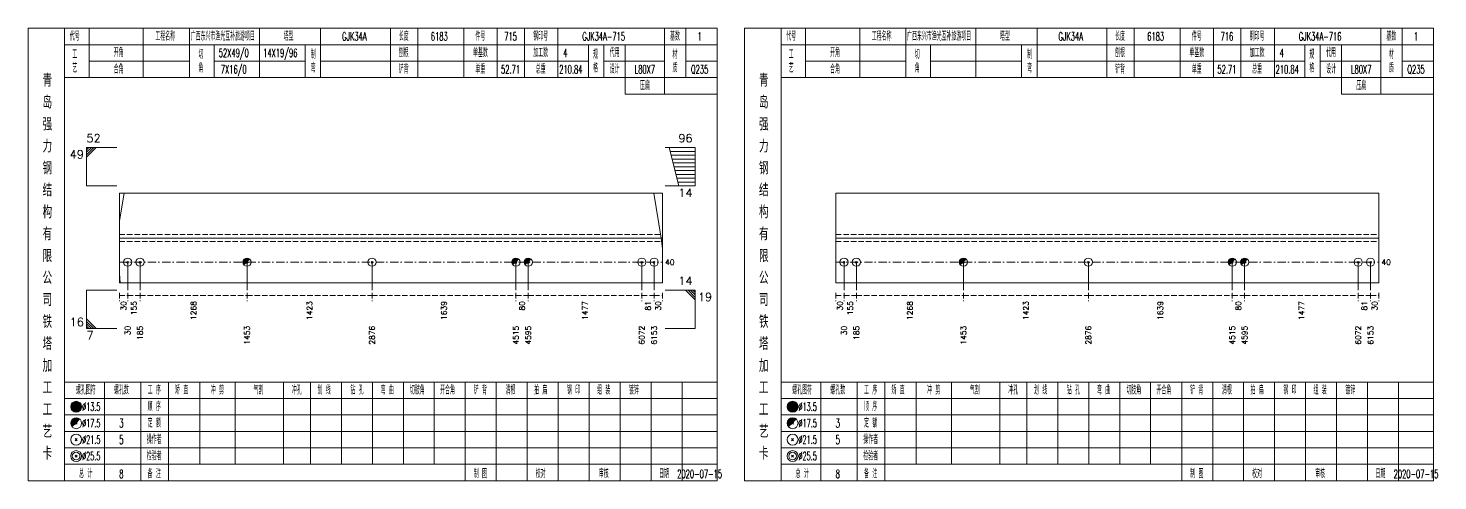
# Model space of a CAD drawing. Extents: x 0 to 2606, y -377 to 6479.
# Drawn here: x 2091 to 2606, y 3325 to 3490 of the extents above; entities that cross this region are included whole.
import ezdxf
from ezdxf.enums import TextEntityAlignment as Align

# ---------------------------------------------------------------- set-up
doc = ezdxf.new("R2010")
doc.units = 0
doc.header["$MEASUREMENT"] = 0
doc.linetypes.add('一点画线', pattern=[5.2, 3, -1, 0.2, -1])
doc.linetypes.add('虚线', pattern=[2.75, 2, -0.75])
doc.layers.get('0').update_dxf_attribs({"linetype": 'CONTINUOUS', "lineweight": 25})
doc.layers.add('1', color=7, linetype='CONTINUOUS', lineweight=25)
doc.layers.add('4', color=7, linetype='CONTINUOUS', lineweight=25)
doc.styles.get("Standard").update_dxf_attribs({"font": 'simplex.shx', "width": 0.7, "height": 3, "bigfont": 'gbhzfs.shx'})

msp = doc.modelspace()

# ---------------------------------------------------------------- linework, layer by layer
at = {"color": 7, "linetype": 'Continuous', "lineweight": 13}
for p, q in [((2112.5, 3446.5), (2123.5, 3446.5)), ((2112.5, 3432.5), (2112.5, 3446.5)), ((2113.38, 3446.5), (2112.5, 3445.62)), ((2114.25, 3446.5), (2112.5, 3444.75)), ((2115.12, 3446.5), (2112.5, 3443.88)), ((2116, 3446.5), (2112.5, 3443)), ((2334.6, 3446.5), (2323.6, 3446.5)), ((2328.6, 3432.5), (2325.1, 3446.5)), ((2334.6, 3432.5), (2334.6, 3446.5)), ((2334.6, 3445.1), (2325.45, 3445.1)), ((2334.6, 3443.7), (2325.8, 3443.7)), ((2334.6, 3442.3), (2326.15, 3442.3)), ((2334.6, 3440.9), (2326.5, 3440.9)), ((2334.6, 3439.5), (2326.85, 3439.5)), ((2334.6, 3438.1), (2327.2, 3438.1)), ((2334.6, 3436.7), (2327.55, 3436.7)), ((2112.5, 3432.5), (2123.5, 3432.5)), ((2334.6, 3432.5), (2323.6, 3432.5)), ((2334.6, 3435.3), (2327.9, 3435.3)), ((2334.6, 3433.9), (2328.25, 3433.9)), ((2124.5, 3419.82), (2126.17, 3429.81)), ((2322.15, 3413.5), (2319.52, 3429.81)), ((2322.6, 3409.63), (2322.15, 3413.5)), ((2124.5, 3400.45), (2124.72, 3397.19)), ((2127.5, 3404.69), (2127.5, 3394.5)), ((2132, 3404.69), (2132, 3394.5)), ((2171.05, 3404.69), (2171.05, 3394.5)), ((2216.65, 3404.69), (2216.65, 3394.5)), ((2269.16, 3404.69), (2269.16, 3394.5)), ((2273.66, 3404.69), (2273.66, 3394.5)), ((2315.1, 3404.69), (2315.1, 3394.5)), ((2319.6, 3404.69), (2319.6, 3394.5)), ((2388.9, 3404.69), (2388.9, 3394.5)), ((2393.4, 3404.69), (2393.4, 3394.5)), ((2432.45, 3404.69), (2432.45, 3394.5)), ((2478.05, 3404.69), (2478.05, 3394.5)), ((2530.56, 3404.69), (2530.56, 3394.5)), ((2535.06, 3404.69), (2535.06, 3394.5)), ((2576.5, 3404.69), (2576.5, 3394.5)), ((2581, 3404.69), (2581, 3394.5)), ((2112.5, 3394.5), (2123.5, 3394.5)), ((2112.5, 3394.5), (2112.5, 3380.5)), ((2334.6, 3394.5), (2323.6, 3394.5)), ((2331.1, 3394.5), (2334.6, 3391)), ((2331.98, 3394.5), (2334.6, 3391.88)), ((2332.85, 3394.5), (2334.6, 3392.75)), ((2333.73, 3394.5), (2334.6, 3393.62)), ((2334.6, 3394.5), (2334.6, 3380.5)), ((2116, 3380.5), (2112.5, 3384)), ((2115.12, 3380.5), (2112.5, 3383.12)), ((2114.25, 3380.5), (2112.5, 3382.25)), ((2113.38, 3380.5), (2112.5, 3381.38)), ((2112.5, 3380.5), (2123.5, 3380.5)), ((2334.6, 3380.5), (2323.6, 3380.5))]:
    msp.add_line(p, q, dxfattribs=at)
at = {"color": 7, "linetype": 'Continuous', "lineweight": 18}
for p, q in [((2124.5, 3429.81), (2124.5, 3397.19)), ((2124.5, 3429.81), (2322.6, 3429.81)), ((2322.6, 3429.81), (2322.6, 3397.19)), ((2385.9, 3429.81), (2385.9, 3397.19)), ((2385.9, 3429.81), (2584, 3429.81)), ((2584, 3429.81), (2584, 3397.19)), ((2124.5, 3413.5), (2322.6, 3413.5)), ((2385.9, 3413.5), (2584, 3413.5))]:
    msp.add_line(p, q, dxfattribs=at)
at = {"color": 1, "linetype": '虚线', "lineweight": 18}
for p, q in [((2124.5, 3414.81), (2322.6, 3414.81)), ((2124.5, 3412.19), (2322.6, 3412.19)), ((2385.9, 3414.81), (2584, 3414.81)), ((2385.9, 3412.19), (2584, 3412.19))]:
    msp.add_line(p, q, dxfattribs=at)
at = {"color": 3, "linetype": '一点画线', "lineweight": 13}
for p, q in [((2124.5, 3404.69), (2322.6, 3404.69)), ((2385.9, 3404.69), (2584, 3404.69))]:
    msp.add_line(p, q, dxfattribs=at)
at = {"color": 8, "linetype": '虚线', "lineweight": 9}
for p, q in [((2124.5, 3393.5), (2124.5, 3390.5)), ((2124.5, 3392.5), (2127.5, 3392.5)), ((2127.5, 3393.5), (2127.5, 3390.5)), ((2127.5, 3393.5), (2127.5, 3390.5)), ((2127.5, 3392.5), (2132, 3392.5)), ((2132, 3393.5), (2132, 3390.5)), ((2132, 3393.5), (2132, 3390.5)), ((2132, 3392.5), (2171.05, 3392.5)), ((2171.05, 3393.5), (2171.05, 3390.5)), ((2171.05, 3393.5), (2171.05, 3390.5)), ((2171.05, 3392.5), (2216.65, 3392.5)), ((2216.65, 3393.5), (2216.65, 3390.5)), ((2216.65, 3393.5), (2216.65, 3390.5)), ((2216.65, 3392.5), (2269.16, 3392.5)), ((2269.16, 3393.5), (2269.16, 3390.5)), ((2269.16, 3393.5), (2269.16, 3390.5)), ((2269.16, 3392.5), (2273.66, 3392.5)), ((2273.66, 3393.5), (2273.66, 3390.5)), ((2273.66, 3393.5), (2273.66, 3390.5)), ((2273.66, 3392.5), (2315.1, 3392.5)), ((2315.1, 3393.5), (2315.1, 3390.5)), ((2315.1, 3393.5), (2315.1, 3390.5)), ((2315.1, 3392.5), (2319.6, 3392.5)), ((2319.6, 3393.5), (2319.6, 3390.5)), ((2319.6, 3393.5), (2319.6, 3390.5)), ((2319.6, 3392.5), (2322.6, 3392.5)), ((2322.6, 3393.5), (2322.6, 3390.5)), ((2385.9, 3393.5), (2385.9, 3390.5)), ((2385.9, 3392.5), (2388.9, 3392.5)), ((2388.9, 3393.5), (2388.9, 3390.5)), ((2388.9, 3393.5), (2388.9, 3390.5)), ((2388.9, 3392.5), (2393.4, 3392.5)), ((2393.4, 3393.5), (2393.4, 3390.5)), ((2393.4, 3393.5), (2393.4, 3390.5)), ((2393.4, 3392.5), (2432.45, 3392.5)), ((2432.45, 3393.5), (2432.45, 3390.5)), ((2432.45, 3393.5), (2432.45, 3390.5)), ((2432.45, 3392.5), (2478.05, 3392.5)), ((2478.05, 3393.5), (2478.05, 3390.5)), ((2478.05, 3393.5), (2478.05, 3390.5)), ((2478.05, 3392.5), (2530.56, 3392.5)), ((2530.56, 3393.5), (2530.56, 3390.5)), ((2530.56, 3393.5), (2530.56, 3390.5)), ((2530.56, 3392.5), (2535.06, 3392.5)), ((2535.06, 3393.5), (2535.06, 3390.5)), ((2535.06, 3393.5), (2535.06, 3390.5)), ((2535.06, 3392.5), (2576.5, 3392.5)), ((2576.5, 3393.5), (2576.5, 3390.5)), ((2576.5, 3393.5), (2576.5, 3390.5)), ((2576.5, 3392.5), (2581, 3392.5)), ((2581, 3393.5), (2581, 3390.5)), ((2581, 3393.5), (2581, 3390.5)), ((2581, 3392.5), (2584, 3392.5)), ((2584, 3393.5), (2584, 3390.5))]:
    msp.add_line(p, q, dxfattribs=at)
at = {"layer": '1', "color": 7, "linetype": 'Continuous', "lineweight": 13}
for p, q in [((2127.2, 3404.39), (2127.8, 3404.99)), ((2127.8, 3404.39), (2127.2, 3404.99)), ((2131.7, 3404.39), (2132.3, 3404.99)), ((2132.3, 3404.39), (2131.7, 3404.99)), ((2216.35, 3404.39), (2216.95, 3404.99)), ((2216.95, 3404.39), (2216.35, 3404.99)), ((2314.8, 3404.39), (2315.4, 3404.99)), ((2315.4, 3404.39), (2314.8, 3404.99)), ((2319.3, 3404.39), (2319.9, 3404.99)), ((2319.9, 3404.39), (2319.3, 3404.99)), ((2388.6, 3404.39), (2389.2, 3404.99)), ((2389.2, 3404.39), (2388.6, 3404.99)), ((2393.1, 3404.39), (2393.7, 3404.99)), ((2393.7, 3404.39), (2393.1, 3404.99)), ((2477.75, 3404.39), (2478.35, 3404.99)), ((2478.35, 3404.39), (2477.75, 3404.99)), ((2576.2, 3404.39), (2576.8, 3404.99)), ((2576.8, 3404.39), (2576.2, 3404.99)), ((2580.7, 3404.39), (2581.3, 3404.99)), ((2581.3, 3404.39), (2580.7, 3404.99))]:
    msp.add_line(p, q, dxfattribs=at)
at = {"layer": '1', "color": 7, "linetype": 'Continuous', "lineweight": 0}
for p, q in [((2170.75, 3404.39), (2171.35, 3404.99)), ((2170.75, 3404.99), (2171.35, 3404.39)), ((2268.86, 3404.39), (2269.46, 3404.99)), ((2268.86, 3404.99), (2269.46, 3404.39)), ((2273.36, 3404.39), (2273.96, 3404.99)), ((2273.36, 3404.99), (2273.96, 3404.39)), ((2432.15, 3404.39), (2432.75, 3404.99)), ((2432.15, 3404.99), (2432.75, 3404.39)), ((2530.26, 3404.39), (2530.86, 3404.99)), ((2530.26, 3404.99), (2530.86, 3404.39)), ((2534.76, 3404.39), (2535.36, 3404.99)), ((2534.76, 3404.99), (2535.36, 3404.39))]:
    msp.add_line(p, q, dxfattribs=at)
at = {"layer": '1', "color": 7, "linetype": 'Continuous', "lineweight": 18}
for p, q in [((2124.5, 3397.19), (2322.6, 3397.19)), ((2385.9, 3397.19), (2584, 3397.19))]:
    msp.add_line(p, q, dxfattribs=at)
at = {"layer": '1', "color": 7, "linetype": 'Continuous', "lineweight": 13}
for centre in [(2127.5, 3404.69), (2132, 3404.69), (2171.05, 3404.69), (2216.65, 3404.69), (2269.16, 3404.69), (2273.66, 3404.69), (2315.1, 3404.69), (2319.6, 3404.69), (2388.9, 3404.69), (2393.4, 3404.69), (2432.45, 3404.69), (2478.05, 3404.69), (2530.56, 3404.69), (2535.06, 3404.69), (2576.5, 3404.69), (2581, 3404.69)]:
    msp.add_circle(centre, 1.5, dxfattribs=at)
for centre, radius in [((2171.05, 3404.69), 1.35), ((2171.05, 3404.69), 1.2), ((2171.05, 3404.69), 1.05), ((2171.05, 3404.69), 0.9), ((2171.05, 3404.69), 0.75), ((2171.05, 3404.69), 0.6), ((2171.05, 3404.69), 0.45), ((2171.05, 3404.69), 0.3), ((2269.16, 3404.69), 1.35), ((2269.16, 3404.69), 1.2), ((2269.16, 3404.69), 1.05), ((2269.16, 3404.69), 0.9), ((2269.16, 3404.69), 0.75), ((2269.16, 3404.69), 0.6), ((2269.16, 3404.69), 0.45), ((2269.16, 3404.69), 0.3), ((2273.66, 3404.69), 1.35), ((2273.66, 3404.69), 1.2), ((2273.66, 3404.69), 1.05), ((2273.66, 3404.69), 0.9), ((2273.66, 3404.69), 0.75), ((2273.66, 3404.69), 0.6), ((2273.66, 3404.69), 0.45), ((2273.66, 3404.69), 0.3), ((2432.45, 3404.69), 1.35), ((2432.45, 3404.69), 1.2), ((2432.45, 3404.69), 1.05), ((2432.45, 3404.69), 0.9), ((2432.45, 3404.69), 0.75), ((2432.45, 3404.69), 0.6), ((2432.45, 3404.69), 0.45), ((2432.45, 3404.69), 0.3), ((2530.56, 3404.69), 1.35), ((2530.56, 3404.69), 1.2), ((2530.56, 3404.69), 1.05), ((2530.56, 3404.69), 0.9), ((2530.56, 3404.69), 0.75), ((2530.56, 3404.69), 0.6), ((2530.56, 3404.69), 0.45), ((2530.56, 3404.69), 0.3), ((2535.06, 3404.69), 1.35), ((2535.06, 3404.69), 1.2), ((2535.06, 3404.69), 1.05), ((2535.06, 3404.69), 0.9), ((2535.06, 3404.69), 0.75), ((2535.06, 3404.69), 0.6), ((2535.06, 3404.69), 0.45), ((2535.06, 3404.69), 0.3), ((2171.05, 3404.69), 0.15), ((2269.16, 3404.69), 0.15), ((2273.66, 3404.69), 0.15), ((2432.45, 3404.69), 0.15), ((2530.56, 3404.69), 0.15), ((2535.06, 3404.69), 0.15)]:
    msp.add_arc(centre, radius, 45, 225, dxfattribs=at)
at = {"layer": '4', "color": 1, "linetype": 'Continuous', "lineweight": 18}
for p, q in [((2104.5, 3325), (2104.5, 3490)), ((2113.4, 3472), (2113.4, 3490)), ((2133.2, 3472), (2133.2, 3490)), ((2150, 3472), (2150, 3490)), ((2175.6, 3472), (2175.6, 3490)), ((2197.9, 3472), (2197.9, 3490)), ((2223.4, 3472), (2223.4, 3490)), ((2233.4, 3472), (2233.4, 3490)), ((2250.1, 3472), (2250.1, 3490)), ((2262.3, 3472), (2262.3, 3490)), ((2272.3, 3472), (2272.3, 3490)), ((2284.5, 3472), (2284.5, 3490)), ((2323.4, 3466), (2323.4, 3490)), ((2331.2, 3472), (2331.2, 3490)), ((2365.9, 3325), (2365.9, 3490)), ((2374.8, 3472), (2374.8, 3490)), ((2394.6, 3472), (2394.6, 3490)), ((2411.4, 3472), (2411.4, 3490)), ((2437, 3472), (2437, 3490)), ((2459.3, 3472), (2459.3, 3490)), ((2484.8, 3472), (2484.8, 3490)), ((2494.8, 3472), (2494.8, 3490)), ((2511.5, 3472), (2511.5, 3490)), ((2523.7, 3472), (2523.7, 3490)), ((2533.7, 3472), (2533.7, 3490)), ((2545.9, 3472), (2545.9, 3490)), ((2584.8, 3466), (2584.8, 3490)), ((2592.6, 3472), (2592.6, 3490)), ((2104.5, 3484), (2342.6, 3484)), ((2159, 3472), (2159, 3484)), ((2192.3, 3472), (2192.3, 3484)), ((2295.6, 3472), (2295.6, 3484)), ((2301.2, 3472), (2301.2, 3484)), ((2309, 3466), (2309, 3484)), ((2365.9, 3484), (2604, 3484)), ((2420.4, 3472), (2420.4, 3484)), ((2453.7, 3472), (2453.7, 3484)), ((2557, 3472), (2557, 3484)), ((2562.6, 3472), (2562.6, 3484)), ((2570.4, 3466), (2570.4, 3484)), ((2113.4, 3478), (2150, 3478)), ((2159, 3478), (2192.3, 3478)), ((2197.9, 3478), (2295.6, 3478)), ((2301.2, 3478), (2323.4, 3478)), ((2331.2, 3478), (2342.6, 3478)), ((2374.8, 3478), (2411.4, 3478)), ((2420.4, 3478), (2453.7, 3478)), ((2459.3, 3478), (2557, 3478)), ((2562.6, 3478), (2584.8, 3478)), ((2592.6, 3478), (2604, 3478)), ((2104.5, 3472), (2342.6, 3472)), ((2365.9, 3472), (2604, 3472)), ((2309, 3466), (2342.6, 3466)), ((2570.4, 3466), (2604, 3466)), ((2104.5, 3361), (2342.6, 3361)), ((2119, 3325), (2119, 3361)), ((2132.3, 3325), (2132.3, 3361)), ((2142.4, 3325), (2142.4, 3361)), ((2153.8, 3331), (2153.8, 3361)), ((2166.7, 3331), (2166.7, 3361)), ((2184.3, 3331), (2184.3, 3361)), ((2194.2, 3331), (2194.2, 3361)), ((2205.5, 3331), (2205.5, 3361)), ((2216.8, 3331), (2216.8, 3361)), ((2228.1, 3331), (2228.1, 3361)), ((2239.3, 3331), (2239.3, 3361)), ((2250.7, 3331), (2250.7, 3361)), ((2262, 3331), (2262, 3361)), ((2273.3, 3331), (2273.3, 3361)), ((2284.6, 3331), (2284.6, 3361)), ((2295.9, 3331), (2295.9, 3361)), ((2307.2, 3331), (2307.2, 3361)), ((2318.5, 3331), (2318.5, 3361)), ((2329.8, 3331), (2329.8, 3361)), ((2365.9, 3361), (2604, 3361)), ((2380.4, 3325), (2380.4, 3361)), ((2393.7, 3325), (2393.7, 3361)), ((2403.8, 3325), (2403.8, 3361)), ((2415.2, 3331), (2415.2, 3361)), ((2428.1, 3331), (2428.1, 3361)), ((2445.7, 3331), (2445.7, 3361)), ((2455.6, 3331), (2455.6, 3361)), ((2466.9, 3331), (2466.9, 3361)), ((2478.2, 3331), (2478.2, 3361)), ((2489.5, 3331), (2489.5, 3361)), ((2500.7, 3331), (2500.7, 3361)), ((2512.1, 3331), (2512.1, 3361)), ((2523.4, 3331), (2523.4, 3361)), ((2534.7, 3331), (2534.7, 3361)), ((2546, 3331), (2546, 3361)), ((2557.3, 3331), (2557.3, 3361)), ((2568.6, 3331), (2568.6, 3361)), ((2579.9, 3331), (2579.9, 3361)), ((2591.2, 3331), (2591.2, 3361)), ((2104.5, 3355), (2342.6, 3355)), ((2365.9, 3355), (2604, 3355)), ((2104.5, 3349), (2342.6, 3349)), ((2365.9, 3349), (2604, 3349)), ((2104.5, 3343), (2342.6, 3343)), ((2365.9, 3343), (2604, 3343)), ((2104.5, 3337), (2342.6, 3337)), ((2365.9, 3337), (2604, 3337)), ((2104.5, 3331), (2342.6, 3331)), ((2250.7, 3325), (2250.7, 3331)), ((2262, 3325), (2262, 3331)), ((2273.3, 3325), (2273.3, 3331)), ((2284.6, 3325), (2284.6, 3331)), ((2295.9, 3325), (2295.9, 3331)), ((2307.2, 3325), (2307.2, 3331)), ((2318.5, 3325), (2318.5, 3331)), ((2329.8, 3325), (2329.8, 3331)), ((2365.9, 3331), (2604, 3331)), ((2512.1, 3325), (2512.1, 3331)), ((2523.4, 3325), (2523.4, 3331)), ((2534.7, 3325), (2534.7, 3331)), ((2546, 3325), (2546, 3331)), ((2557.3, 3325), (2557.3, 3331)), ((2568.6, 3325), (2568.6, 3331)), ((2579.9, 3325), (2579.9, 3331)), ((2591.2, 3325), (2591.2, 3331))]:
    msp.add_line(p, q, dxfattribs=at)
at = {"layer": '4', "color": 7, "linetype": 'Continuous', "lineweight": 13}
for p, q in [((2108.5, 3351.8), (2108.9, 3352.2)), ((2108.9, 3351.8), (2108.5, 3352.2)), ((2369.9, 3351.8), (2370.3, 3352.2)), ((2370.3, 3351.8), (2369.9, 3352.2)), ((2108.3, 3339.6), (2109.1, 3340.4)), ((2109.1, 3339.6), (2108.3, 3340.4)), ((2369.7, 3339.6), (2370.5, 3340.4)), ((2370.5, 3339.6), (2369.7, 3340.4)), ((2108.3, 3333.6), (2109.1, 3334.4)), ((2109.1, 3333.6), (2108.3, 3334.4)), ((2369.7, 3333.6), (2370.5, 3334.4)), ((2370.5, 3333.6), (2369.7, 3334.4))]:
    msp.add_line(p, q, dxfattribs=at)
at = {"layer": '4', "color": 7, "linetype": 'Continuous', "lineweight": 0}
for p, q in [((2108.3, 3345.6), (2109.1, 3346.4)), ((2108.3, 3346.4), (2109.1, 3345.6)), ((2369.7, 3345.6), (2370.5, 3346.4)), ((2369.7, 3346.4), (2370.5, 3345.6))]:
    msp.add_line(p, q, dxfattribs=at)
at = {"layer": '4', "color": 1, "linetype": 'Continuous', "lineweight": 18}
for points in [[(2091.2, 3490), (2091.2, 3325), (2342.6, 3325), (2342.6, 3490)], [(2352.6, 3490), (2352.6, 3325), (2604, 3325), (2604, 3490)]]:
    msp.add_lwpolyline(points, close=True, dxfattribs=at)
at = {"layer": '4', "color": 7, "linetype": 'Continuous', "lineweight": 13}
for centre, radius in [((2108.7, 3352), 2), ((2108.7, 3352), 1.8), ((2108.7, 3352), 1.6), ((2370.1, 3352), 2), ((2370.1, 3352), 1.8), ((2370.1, 3352), 1.6), ((2108.7, 3352), 1.4), ((2108.7, 3352), 1.2), ((2108.7, 3352), 1), ((2108.7, 3352), 0.8), ((2108.7, 3352), 0.6), ((2108.7, 3352), 0.4), ((2108.7, 3352), 0.2), ((2370.1, 3352), 1.4), ((2370.1, 3352), 1.2), ((2370.1, 3352), 1), ((2370.1, 3352), 0.8), ((2370.1, 3352), 0.6), ((2370.1, 3352), 0.4), ((2370.1, 3352), 0.2), ((2108.7, 3346), 2), ((2370.1, 3346), 2), ((2108.7, 3340), 2), ((2370.1, 3340), 2), ((2108.7, 3334), 2), ((2108.7, 3334), 1.4), ((2370.1, 3334), 2), ((2370.1, 3334), 1.4)]:
    msp.add_circle(centre, radius, dxfattribs=at)
for centre, radius in [((2108.7, 3346), 1.8), ((2108.7, 3346), 1.6), ((2108.7, 3346), 1.4), ((2108.7, 3346), 1.2), ((2108.7, 3346), 1), ((2108.7, 3346), 0.8), ((2108.7, 3346), 0.6), ((2108.7, 3346), 0.4), ((2108.7, 3346), 0.2), ((2370.1, 3346), 1.8), ((2370.1, 3346), 1.6), ((2370.1, 3346), 1.4), ((2370.1, 3346), 1.2), ((2370.1, 3346), 1), ((2370.1, 3346), 0.8), ((2370.1, 3346), 0.6), ((2370.1, 3346), 0.4), ((2370.1, 3346), 0.2)]:
    msp.add_arc(centre, radius, 45, 225, dxfattribs=at)

# ---------------------------------------------------------------- texts
at = {"color": 7, "linetype": 'Continuous', "lineweight": 13}
msp.add_text('52', height=3, dxfattribs=at).set_placement((2112.5, 3447.5), align=Align.BOTTOM_LEFT)
for s, p in [('96', (2333.6, 3447.5)), ('14', (2333.6, 3395.5)), ('16', (2111.5, 3380.5))]:
    msp.add_text(s, height=3, dxfattribs=at).set_placement(p, align=Align.BOTTOM_RIGHT)
for s, p in [('49', (2111.5, 3445.5)), ('14', (2333.6, 3431.5))]:
    msp.add_text(s, height=3, dxfattribs=at).set_placement(p, align=Align.TOP_RIGHT)
for p in [(2323.6, 3404.69), (2585, 3404.69)]:
    msp.add_text('40', height=2, dxfattribs=at).set_placement(p, align=Align.MIDDLE_LEFT)
at = {"color": 8, "linetype": 'Continuous', "lineweight": 9}
for s, p in [('30', (2126, 3390.5)), ('155', (2129.75, 3390.5)), ('1268', (2151.53, 3390.5)), ('1423', (2193.85, 3390.5)), ('1639', (2242.9, 3390.5)), ('80', (2271.41, 3390.5)), ('1477', (2294.38, 3390.5)), ('81', (2317.35, 3390.5)), ('30', (2321.1, 3390.5)), ('30', (2387.4, 3390.5)), ('155', (2391.15, 3390.5)), ('1268', (2412.93, 3390.5)), ('1423', (2455.25, 3390.5)), ('1639', (2504.3, 3390.5)), ('80', (2532.81, 3390.5)), ('1477', (2555.78, 3390.5)), ('81', (2578.75, 3390.5)), ('30', (2582.5, 3390.5))]:
    msp.add_text(s, height=2, rotation=90, dxfattribs=at).set_placement(p, align=Align.MIDDLE_RIGHT)
at = {"color": 7, "linetype": 'Continuous', "lineweight": 13}
for s, p in [('19', (2335.6, 3393.5)), ('7', (2112.5, 3379.5))]:
    msp.add_text(s, height=3, dxfattribs=at).set_placement(p, align=Align.TOP_LEFT)
at = {"layer": '1', "color": 7, "linetype": 'Continuous', "lineweight": 13}
for s, p in [('30', (2127.5, 3381.5)), ('185', (2132, 3381.5)), ('1453', (2171.05, 3381.5)), ('2876', (2216.65, 3381.5)), ('4515', (2269.16, 3381.5)), ('4595', (2273.66, 3381.5)), ('6072', (2315.1, 3381.5)), ('6153', (2319.6, 3381.5)), ('30', (2388.9, 3381.5)), ('185', (2393.4, 3381.5)), ('1453', (2432.45, 3381.5)), ('2876', (2478.05, 3381.5)), ('4515', (2530.56, 3381.5)), ('4595', (2535.06, 3381.5)), ('6072', (2576.5, 3381.5)), ('6153', (2581, 3381.5))]:
    msp.add_text(s, height=2, rotation=90, dxfattribs=at).set_placement(p, align=Align.MIDDLE_RIGHT)
at = {"layer": '4', "color": 1, "linetype": 'Continuous', "lineweight": 13}
for s, height, width, p in [('代号', 3, 0.6, (2108.2, 3487)), ('工程名称', 3, 0.6, (2141.2, 3487)), ('广西东兴市渔光互补旅游项目', 3, 0.6, (2162.2, 3487)), ('塔型', 3, 0.6, (2186.2, 3487)), ('GJK34A', 3, 0.6, (2210.2, 3487)), ('长度', 3, 0.6, (2228.2, 3487)), ('6183', 3, 0.6, (2241.2, 3487)), ('件号', 3, 0.6, (2256.2, 3487)), ('715', 3, 0.6, (2267.2, 3487)), ('钢印号', 3, 0.6, (2278.2, 3487)), ('GJK34A-715', 3, 0.6, (2301.2, 3487)), ('基数', 3, 0.6, (2327.2, 3487)), ('1', 3, 0.6, (2336.2, 3487)), ('代号', 3, 0.6, (2369.6, 3487)), ('工程名称', 3, 0.6, (2402.6, 3487)), ('广西东兴市渔光互补旅游项目', 3, 0.6, (2423.6, 3487)), ('塔型', 3, 0.6, (2447.6, 3487)), ('GJK34A', 3, 0.6, (2471.6, 3487)), ('长度', 3, 0.6, (2489.6, 3487)), ('6183', 3, 0.6, (2502.6, 3487)), ('件号', 3, 0.6, (2517.6, 3487)), ('716', 3, 0.6, (2528.6, 3487)), ('钢印号', 3, 0.6, (2539.6, 3487)), ('GJK34A-716', 3, 0.6, (2562.6, 3487)), ('基数', 3, 0.6, (2588.6, 3487)), ('1', 3, 0.6, (2597.6, 3487)), ('开角', 3, 0.6, (2124.2, 3481)), ('52X49/0', 3, 0.6, (2166.2, 3481)), ('14X19/96', 3, 0.6, (2183.2, 3481)), ('制', 3, 0.6, (2195.2, 3480.4)), ('刨根', 3, 0.6, (2228.2, 3481)), ('单基数', 3, 0.6, (2256.2, 3481)), ('加工数', 3, 0.6, (2278.2, 3481)), ('4', 3, 0.6, (2287.2, 3481)), ('规', 3, 0.6, (2298.2, 3480.4)), ('代用', 3, 0.6, (2305.2, 3481)), ('材', 3, 0.6, (2327.2, 3480.4)), ('开角', 3, 0.6, (2385.6, 3481)), ('制', 3, 0.6, (2456.6, 3480.4)), ('刨根', 3, 0.6, (2489.6, 3481)), ('单基数', 3, 0.6, (2517.6, 3481)), ('加工数', 3, 0.6, (2539.6, 3481)), ('4', 3, 0.6, (2548.6, 3481)), ('规', 3, 0.6, (2559.6, 3480.4)), ('代用', 3, 0.6, (2566.6, 3481)), ('材', 3, 0.6, (2588.6, 3480.4)), ('工', 3, 0.6, (2108.2, 3480.4)), ('艺', 3, 0.6, (2108.2, 3475.4)), ('切', 3, 0.6, (2154.2, 3480.4)), ('角', 3, 0.6, (2154.2, 3475.4)), ('7X16/0', 3, 0.6, (2166.2, 3475)), ('弯', 3, 0.6, (2195.2, 3475.4)), ('格', 3, 0.6, (2298.2, 3475.4)), ('质', 3, 0.6, (2327.2, 3475.4)), ('工', 3, 0.6, (2369.6, 3480.4)), ('艺', 3, 0.6, (2369.6, 3475.4)), ('切', 3, 0.6, (2415.6, 3480.4)), ('角', 3, 0.6, (2415.6, 3475.4)), ('弯', 3, 0.6, (2456.6, 3475.4)), ('格', 3, 0.6, (2559.6, 3475.4)), ('质', 3, 0.6, (2588.6, 3475.4)), ('青', 4.6, 0.8, (2098.2, 3471)), ('合角', 3, 0.6, (2124.2, 3475)), ('铲背', 3, 0.6, (2228.2, 3475)), ('单重', 3, 0.6, (2256.2, 3475)), ('52.71', 3, 0.6, (2267.2, 3475)), ('总重', 3, 0.6, (2278.2, 3475)), ('210.84', 3, 0.6, (2289.2, 3475)), ('设计', 3, 0.6, (2305.2, 3475)), ('L80X7', 3, 0.6, (2316.2, 3475)), ('Q235', 3, 0.6, (2336.2, 3475)), ('青', 4.6, 0.8, (2359.6, 3471)), ('合角', 3, 0.6, (2385.6, 3475)), ('铲背', 3, 0.6, (2489.6, 3475)), ('单重', 3, 0.6, (2517.6, 3475)), ('52.71', 3, 0.6, (2528.6, 3475)), ('总重', 3, 0.6, (2539.6, 3475)), ('210.84', 3, 0.6, (2550.6, 3475)), ('设计', 3, 0.6, (2566.6, 3475)), ('L80X7', 3, 0.6, (2577.6, 3475)), ('Q235', 3, 0.6, (2597.6, 3475)), ('压扁', 3, 0.6, (2316.2, 3469)), ('压扁', 3, 0.6, (2577.6, 3469)), ('岛', 4.6, 0.8, (2098.2, 3463)), ('岛', 4.6, 0.8, (2359.6, 3463)), ('强', 4.6, 0.8, (2098.2, 3455)), ('强', 4.6, 0.8, (2359.6, 3455)), ('力', 4.6, 0.8, (2098.2, 3447)), ('力', 4.6, 0.8, (2359.6, 3447)), ('钢', 4.6, 0.8, (2098.2, 3439)), ('钢', 4.6, 0.8, (2359.6, 3439)), ('结', 4.6, 0.8, (2098.2, 3431)), ('结', 4.6, 0.8, (2359.6, 3431)), ('构', 4.6, 0.8, (2098.2, 3423)), ('构', 4.6, 0.8, (2359.6, 3423)), ('有', 4.6, 0.8, (2098.2, 3415)), ('有', 4.6, 0.8, (2359.6, 3415)), ('限', 4.6, 0.8, (2098.2, 3407)), ('限', 4.6, 0.8, (2359.6, 3407)), ('公', 4.6, 0.8, (2098.2, 3399)), ('公', 4.6, 0.8, (2359.6, 3399)), ('司', 4.6, 0.8, (2098.2, 3391)), ('司', 4.6, 0.8, (2359.6, 3391)), ('铁', 4.6, 0.8, (2098.2, 3383)), ('铁', 4.6, 0.8, (2359.6, 3383)), ('塔', 4.6, 0.8, (2098.2, 3375)), ('塔', 4.6, 0.8, (2359.6, 3375)), ('加', 4.6, 0.8, (2098.2, 3367)), ('加', 4.6, 0.8, (2359.6, 3367)), ('工', 4.6, 0.8, (2098.2, 3359)), ('螺孔图符', 3, 0.6, (2112.2, 3358)), ('螺孔数', 3, 0.6, (2125.2, 3358)), ('工 序', 3, 0.6, (2137.2, 3358)), ('矫 直', 3, 0.6, (2147.2, 3358)), ('冲 剪', 3, 0.6, (2160.2, 3358)), ('气割', 3, 0.6, (2175.2, 3358)), ('冲孔', 3, 0.6, (2189.2, 3358)), ('划 线', 3, 0.6, (2199.2, 3358)), ('钻 孔', 3, 0.6, (2211.2, 3358)), ('弯 曲', 3, 0.6, (2222.2, 3358)), ('切肢角', 3, 0.6, (2233.2, 3358)), ('开合角', 3, 0.6, (2244.2, 3358)), ('铲 背', 3, 0.6, (2256.2, 3358)), ('清根', 3, 0.6, (2267.2, 3358)), ('拍 扁', 3, 0.6, (2278.2, 3358)), ('钢 印', 3, 0.6, (2290.2, 3358)), ('组 装', 3, 0.6, (2301.2, 3358)), ('镀锌', 3, 0.6, (2312.2, 3358)), ('工', 4.6, 0.8, (2359.6, 3359)), ('螺孔图符', 3, 0.6, (2373.6, 3358)), ('螺孔数', 3, 0.6, (2386.6, 3358)), ('工 序', 3, 0.6, (2398.6, 3358)), ('矫 直', 3, 0.6, (2408.6, 3358)), ('冲 剪', 3, 0.6, (2421.6, 3358)), ('气割', 3, 0.6, (2436.6, 3358)), ('冲孔', 3, 0.6, (2450.6, 3358)), ('划 线', 3, 0.6, (2460.6, 3358)), ('钻 孔', 3, 0.6, (2472.6, 3358)), ('弯 曲', 3, 0.6, (2483.6, 3358)), ('切肢角', 3, 0.6, (2494.6, 3358)), ('开合角', 3, 0.6, (2505.6, 3358)), ('铲 背', 3, 0.6, (2517.6, 3358)), ('清根', 3, 0.6, (2528.6, 3358)), ('拍 扁', 3, 0.6, (2539.6, 3358)), ('钢 印', 3, 0.6, (2551.6, 3358)), ('组 装', 3, 0.6, (2562.6, 3358)), ('镀锌', 3, 0.6, (2573.6, 3358)), ('顺 序', 3, 0.6, (2137.2, 3352)), ('顺 序', 3, 0.6, (2398.6, 3352)), ('工', 4.6, 0.8, (2098.2, 3351)), ('%%C13.5', 3, 0.5, (2114.2, 3352)), ('工', 4.6, 0.8, (2359.6, 3351)), ('%%C13.5', 3, 0.5, (2375.6, 3352)), ('艺', 4.6, 0.8, (2098.2, 3343)), ('%%C17.5', 3, 0.5, (2114.2, 3346)), ('3', 3.2, 0.6, (2125.2, 3346)), ('定 额', 3, 0.6, (2137.2, 3346)), ('艺', 4.6, 0.8, (2359.6, 3343)), ('%%C17.5', 3, 0.5, (2375.6, 3346)), ('3', 3.2, 0.6, (2386.6, 3346)), ('定 额', 3, 0.6, (2398.6, 3346)), ('%%C21.5', 3, 0.5, (2114.2, 3340)), ('5', 3.2, 0.6, (2125.2, 3340)), ('操作者', 3, 0.6, (2137.2, 3340)), ('%%C21.5', 3, 0.5, (2375.6, 3340)), ('5', 3.2, 0.6, (2386.6, 3340)), ('操作者', 3, 0.6, (2398.6, 3340)), ('卡', 4.6, 0.8, (2098.2, 3335)), ('%%C25.5', 3, 0.5, (2114.2, 3334)), ('检验者', 3, 0.6, (2137.2, 3334)), ('卡', 4.6, 0.8, (2359.6, 3335)), ('%%C25.5', 3, 0.5, (2375.6, 3334)), ('检验者', 3, 0.6, (2398.6, 3334)), ('总 计', 3, 0.6, (2112.2, 3327.5)), ('8', 3, 0.6, (2125.2, 3327.5)), ('备 注', 3, 0.6, (2137.2, 3327.5)), ('制 图', 3, 0.6, (2256.2, 3327.5)), ('校对', 3, 0.6, (2278.2, 3327.5)), ('审核', 3, 0.6, (2301.2, 3327.5)), ('日期', 3, 0.6, (2323.2, 3327.5)), ('2020-07-15', 3, 0.6, (2336.2, 3327.5)), ('总 计', 3, 0.6, (2373.6, 3327.5)), ('8', 3, 0.6, (2386.6, 3327.5)), ('备 注', 3, 0.6, (2398.6, 3327.5)), ('制 图', 3, 0.6, (2517.6, 3327.5)), ('校对', 3, 0.6, (2539.6, 3327.5)), ('审核', 3, 0.6, (2562.6, 3327.5)), ('日期', 3, 0.6, (2584.6, 3327.5)), ('2020-07-15', 3, 0.6, (2597.6, 3327.5))]:
    msp.add_text(s, height=height, dxfattribs=dict(at, width=width)).set_placement(p, align=Align.MIDDLE_CENTER)

doc.saveas('drawing.dxf')
